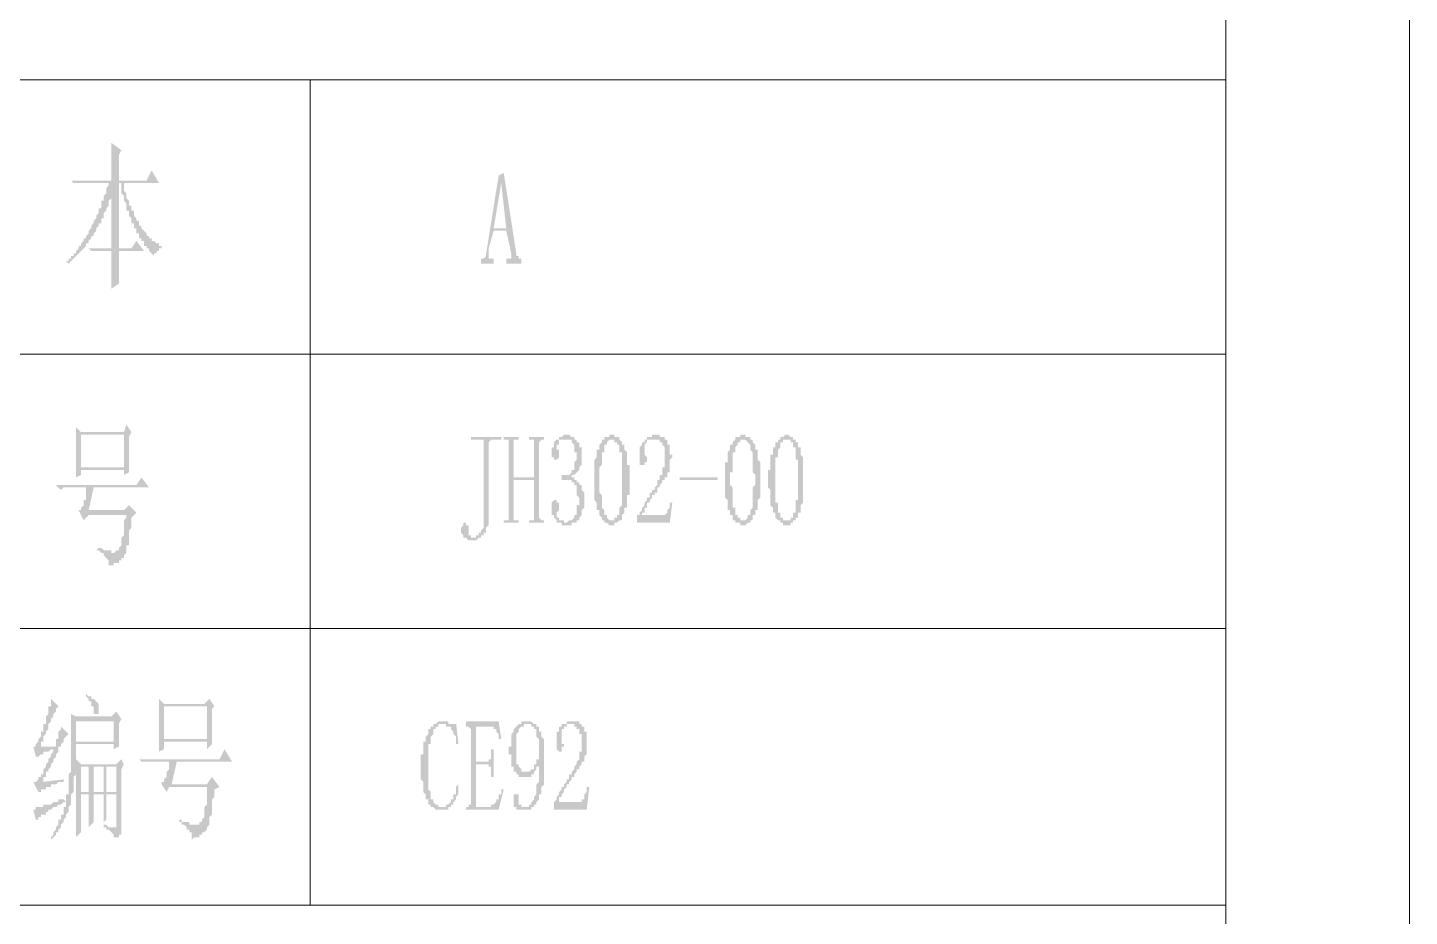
# Model space of a CAD drawing. Header units: millimetres. Extents: x 0 to 275, y 0 to 194.
# Drawn here: x 240.46 to 275.34, y 27.45 to 49.87 of the extents above; entities that cross this region are included whole.
import ezdxf

# ---------------------------------------------------------------- set-up
doc = ezdxf.new("R2010")
doc.units = ezdxf.units.MM

msp = doc.modelspace()

# ---------------------------------------------------------------- hatches: boundary and pattern name
h = msp.add_hatch(color=0)
h.dxf.hatch_style = 2
h.paths.add_polyline_path([(242.7605, 44.238333), (243.3955, 44.238333), (243.205, 44.492333), (243.078, 44.301833), (242.7605, 44.301833), (242.7605, 45.952833), (242.824, 45.952833), (242.824, 45.889333), (242.824, 45.825833), (242.824, 45.762333), (242.824, 45.698833), (242.8875, 45.635333), (242.8875, 45.571833), (242.8875, 45.508333), (242.951, 45.444833), (242.951, 45.381333), (242.951, 45.317833), (242.951, 45.254333), (243.0145, 45.254333), (243.0145, 45.190833), (243.0145, 45.127333), (243.078, 45.063833), (243.078, 45.000333), (243.078, 44.936833), (243.1415, 44.936833), (243.1415, 44.873333), (243.1415, 44.809833), (243.205, 44.809833), (243.205, 44.746333), (243.205, 44.682833), (243.2685, 44.682833), (243.2685, 44.619333), (243.2685, 44.555833), (243.332, 44.555833), (243.332, 44.492333), (243.3955, 44.492333), (243.3955, 44.428833), (243.3955, 44.365333), (243.459, 44.365333), (243.459, 44.301833), (243.5225, 44.301833), (243.5225, 44.238333), (243.586, 44.174833), (243.6495, 44.111333), (243.6495, 44.174833), (243.713, 44.174833), (243.713, 44.238333), (243.7765, 44.238333), (243.7765, 44.301833), (243.84, 44.301833), (243.84, 44.365333), (243.7765, 44.365333), (243.7765, 44.428833), (243.713, 44.428833), (243.6495, 44.492333), (243.586, 44.492333), (243.586, 44.555833), (243.5225, 44.555833), (243.5225, 44.619333), (243.459, 44.619333), (243.459, 44.682833), (243.3955, 44.746333), (243.332, 44.809833), (243.332, 44.873333), (243.2685, 44.873333), (243.2685, 44.936833), (243.2685, 45.000333), (243.205, 45.000333), (243.205, 45.063833), (243.1415, 45.127333), (243.1415, 45.190833), (243.1415, 45.254333), (243.078, 45.254333), (243.078, 45.317833), (243.078, 45.381333), (243.0145, 45.381333), (243.0145, 45.444833), (243.0145, 45.508333), (242.951, 45.571833), (242.951, 45.635333), (242.951, 45.698833), (242.8875, 45.762333), (242.8875, 45.825833), (242.8875, 45.889333), (242.8875, 45.952833), (242.824, 45.952833), (243.7765, 45.952833), (243.586, 46.270333), (243.459, 46.016333), (242.7605, 46.016333), (242.7605, 46.651333), (242.824, 46.778333), (242.57, 46.968833), (242.57, 46.905333), (242.57, 46.841833), (242.57, 46.778333), (242.57, 46.714833), (242.57, 46.651333), (242.57, 46.587833), (242.57, 46.524333), (242.57, 46.460833), (242.57, 46.397333), (242.57, 46.333833), (242.57, 46.270333), (242.57, 46.206833), (242.57, 46.143333), (242.57, 46.079833), (242.57, 46.016333), (241.554, 46.016333), (241.6175, 45.952833), (241.681, 45.952833), (241.7445, 45.952833), (241.808, 45.952833), (242.5065, 45.952833), (242.5065, 45.889333), (242.443, 45.825833), (242.443, 45.762333), (242.443, 45.698833), (242.3795, 45.635333), (242.3795, 45.571833), (242.3795, 45.508333), (242.316, 45.508333), (242.316, 45.444833), (242.316, 45.381333), (242.316, 45.317833), (242.2525, 45.317833), (242.2525, 45.254333), (242.2525, 45.190833), (242.189, 45.127333), (242.189, 45.063833), (242.1255, 45.000333), (242.1255, 44.936833), (242.062, 44.873333), (242.062, 44.809833), (241.9985, 44.746333), (241.9985, 44.682833), (241.935, 44.619333), (241.935, 44.555833), (241.8715, 44.555833), (241.8715, 44.492333), (241.808, 44.428833), (241.808, 44.365333), (241.7445, 44.365333), (241.7445, 44.301833), (241.681, 44.238333), (241.681, 44.174833), (241.6175, 44.174833), (241.6175, 44.111333), (241.554, 44.111333), (241.554, 44.047833), (241.4905, 44.047833), (241.4905, 43.984333), (241.427, 43.984333), (241.4905, 43.920833), (241.554, 43.984333), (241.6175, 44.047833), (241.681, 44.111333), (241.7445, 44.174833), (241.808, 44.238333), (241.8715, 44.301833), (241.935, 44.365333), (241.935, 44.428833), (241.9985, 44.428833), (241.9985, 44.492333), (242.062, 44.555833), (242.062, 44.619333), (242.1255, 44.619333), (242.1255, 44.682833), (242.189, 44.746333), (242.189, 44.809833), (242.2525, 44.873333), (242.2525, 44.936833), (242.316, 44.936833), (242.316, 45.000333), (242.316, 45.063833), (242.3795, 45.063833), (242.3795, 45.127333), (242.3795, 45.190833), (242.443, 45.254333), (242.443, 45.317833), (242.5065, 45.381333), (242.5065, 45.444833), (242.5065, 45.508333), (242.57, 45.571833), (242.57, 45.635333), (242.57, 45.698833), (242.57, 44.301833), (241.9985, 44.301833), (242.062, 44.238333), (242.189, 44.238333), (242.57, 44.238333), (242.57, 44.174833), (242.57, 44.111333), (242.57, 44.047833), (242.57, 43.984333), (242.57, 43.920833), (242.57, 43.857333), (242.57, 43.793833), (242.57, 43.730333), (242.57, 43.666833), (242.57, 43.603333), (242.57, 43.539833), (242.57, 43.476333), (242.57, 43.412833), (242.57, 43.349333), (242.57, 43.285833), (242.7605, 43.412833), (242.7605, 43.476333), (242.7605, 43.539833), (242.7605, 43.603333), (242.7605, 43.666833), (242.7605, 43.730333), (242.7605, 43.793833), (242.7605, 43.857333), (242.7605, 43.920833), (242.7605, 43.984333), (242.7605, 44.047833), (242.7605, 44.111333), (242.7605, 44.174833)])
h = msp.add_hatch(color=0)
h.paths.add_polyline_path([(252.5395, 44.746333), (252.222, 44.746333), (252.095, 44.301833), (252.095, 44.238333), (252.095, 44.174833), (252.095, 44.111333), (252.095, 44.047833), (252.1585, 44.047833), (252.222, 44.047833), (252.222, 43.920833), (251.9045, 43.920833), (251.9045, 44.047833), (251.968, 44.047833), (252.0315, 44.111333), (252.0315, 44.174833), (252.349, 46.143333), (252.476, 46.206833), (252.7935, 44.174833), (252.7935, 44.111333), (252.857, 44.111333), (252.857, 44.047833), (252.9205, 44.047833), (252.9205, 43.920833), (252.5395, 43.920833), (252.5395, 44.047833), (252.603, 44.047833), (252.6665, 44.047833), (252.6665, 44.111333), (252.6665, 44.174833)])
h.paths.add_polyline_path([(252.4125, 45.952833), (252.222, 44.809833), (252.5395, 44.809833)])
h = msp.add_hatch(color=0)
h.paths.add_polyline_path([(243.0145, 39.539333), (243.078, 39.666333), (242.951, 39.856833), (242.8875, 39.666333), (241.808, 39.666333), (241.681, 39.793333), (241.681, 39.729833), (241.681, 39.666333), (241.681, 39.602833), (241.681, 39.539333), (241.681, 39.475833), (241.681, 39.412333), (241.681, 39.348833), (241.681, 39.285333), (241.681, 39.221833), (241.681, 39.158333), (241.681, 39.094833), (241.681, 39.031333), (241.681, 38.967833), (241.681, 38.904333), (241.681, 38.840833), (241.681, 38.777333), (241.681, 38.713833), (241.681, 38.650333), (241.681, 38.586833), (241.681, 38.523333), (241.808, 38.586833), (241.808, 38.713833), (242.8875, 38.713833), (242.8875, 38.586833), (243.0145, 38.650333), (243.0145, 38.713833), (243.0145, 38.777333), (243.0145, 38.840833), (243.0145, 38.904333), (243.0145, 38.967833), (243.0145, 39.031333), (243.0145, 39.094833), (243.0145, 39.158333), (243.0145, 39.221833), (243.0145, 39.285333), (243.0145, 39.348833), (243.0145, 39.412333), (243.0145, 39.475833)])
h.paths.add_polyline_path([(241.808, 39.602833), (242.8875, 39.602833), (242.8875, 38.777333), (241.808, 38.777333)])
h.paths.add_polyline_path([(243.078, 37.507333), (243.205, 37.634333), (243.0145, 37.824833), (242.8875, 37.697833), (241.9985, 37.697833), (242.1255, 38.269333), (243.5225, 38.269333), (243.332, 38.523333), (243.205, 38.332833), (241.173, 38.332833), (241.3, 38.205833), (241.3635, 38.269333), (241.935, 38.269333), (241.935, 38.205833), (241.935, 38.142333), (241.935, 38.078833), (241.935, 38.015333), (241.935, 37.951833), (241.8715, 37.951833), (241.8715, 37.888333), (241.8715, 37.824833), (241.808, 37.761333), (241.808, 37.697833), (241.7445, 37.697833), (241.8715, 37.443833), (241.9985, 37.570833), (242.951, 37.570833), (242.951, 37.507333), (242.8875, 37.443833), (242.8875, 37.380333), (242.8875, 37.316833), (242.8875, 37.253333), (242.8875, 37.189833), (242.8875, 37.126333), (242.8875, 37.062833), (242.824, 36.999333), (242.824, 36.935833), (242.824, 36.872333), (242.824, 36.808833), (242.7605, 36.745333), (242.7605, 36.681833), (242.697, 36.681833), (242.6335, 36.618333), (242.57, 36.618333), (242.57, 36.681833), (242.5065, 36.681833), (242.443, 36.681833), (242.3795, 36.681833), (242.316, 36.745333), (242.2525, 36.745333), (242.189, 36.681833), (242.2525, 36.681833), (242.316, 36.618333), (242.3795, 36.618333), (242.3795, 36.554833), (242.443, 36.491333), (242.5065, 36.427833), (242.5065, 36.364333), (242.5065, 36.300833), (242.57, 36.300833), (242.6335, 36.300833), (242.6335, 36.364333), (242.697, 36.364333), (242.7605, 36.364333), (242.7605, 36.427833), (242.824, 36.427833), (242.824, 36.491333), (242.8875, 36.491333), (242.8875, 36.554833), (242.951, 36.618333), (242.951, 36.681833), (242.951, 36.745333), (242.951, 36.808833), (243.0145, 36.808833), (243.0145, 36.872333), (243.0145, 36.935833), (243.0145, 36.999333), (243.0145, 37.062833), (243.0145, 37.126333), (243.0145, 37.189833), (243.078, 37.253333), (243.078, 37.316833), (243.078, 37.380333), (243.078, 37.443833)])
h = msp.add_hatch(color=0)
h.dxf.hatch_style = 2
h.paths.add_polyline_path([(251.968, 39.348833), (251.968, 39.412333), (251.968, 39.475833), (251.9045, 39.475833), (251.6505, 39.475833), (251.6505, 39.539333), (252.4125, 39.539333), (252.4125, 39.475833), (252.1585, 39.475833), (252.095, 39.412333), (252.095, 39.348833), (252.095, 37.570833), (252.095, 37.507333), (252.095, 37.443833), (252.095, 37.380333), (252.095, 37.316833), (252.0315, 37.253333), (252.0315, 37.189833), (252.0315, 37.126333), (251.968, 37.126333), (251.968, 37.062833), (251.9045, 37.062833), (251.9045, 36.999333), (251.841, 36.999333), (251.7775, 36.935833), (251.714, 36.935833), (251.6505, 36.935833), (251.587, 36.935833), (251.5235, 36.999333), (251.46, 36.999333), (251.46, 37.062833), (251.3965, 37.126333), (251.3965, 37.189833), (251.3965, 37.253333), (251.46, 37.316833), (251.46, 37.380333), (251.5235, 37.380333), (251.5235, 37.316833), (251.587, 37.316833), (251.587, 37.253333), (251.587, 37.189833), (251.587, 37.126333), (251.587, 37.062833), (251.6505, 37.062833), (251.6505, 36.999333), (251.714, 36.999333), (251.7775, 36.999333), (251.7775, 37.062833), (251.841, 37.062833), (251.841, 37.126333), (251.9045, 37.126333), (251.9045, 37.189833), (251.968, 37.253333), (251.968, 37.316833), (251.968, 37.380333), (251.968, 37.443833), (251.968, 37.507333)])
h = msp.add_hatch(color=0)
h.dxf.hatch_style = 2
h.paths.add_polyline_path([(253.365, 37.507333), (253.4285, 37.443833), (253.492, 37.443833), (253.492, 37.380333), (253.111, 37.380333), (253.111, 37.443833), (253.1745, 37.443833), (253.238, 37.443833), (253.238, 37.507333), (253.238, 38.459833), (252.73, 38.459833), (252.73, 37.507333), (252.73, 37.443833), (252.7935, 37.443833), (252.857, 37.443833), (252.857, 37.380333), (252.476, 37.380333), (252.476, 37.443833), (252.5395, 37.443833), (252.603, 37.443833), (252.603, 37.507333), (252.603, 39.348833), (252.603, 39.412333), (252.603, 39.475833), (252.5395, 39.475833), (252.476, 39.475833), (252.476, 39.539333), (252.857, 39.539333), (252.857, 39.475833), (252.7935, 39.475833), (252.73, 39.475833), (252.73, 39.412333), (252.73, 39.348833), (252.73, 38.523333), (253.238, 38.523333), (253.238, 39.348833), (253.238, 39.412333), (253.238, 39.475833), (253.1745, 39.475833), (253.111, 39.475833), (253.111, 39.539333), (253.492, 39.539333), (253.492, 39.475833), (253.4285, 39.475833), (253.365, 39.412333), (253.365, 39.348833)])
h = msp.add_hatch(color=0)
h.dxf.hatch_style = 2
h.paths.add_polyline_path([(254.508, 37.951833), (254.508, 37.888333), (254.508, 37.824833), (254.508, 37.761333), (254.4445, 37.697833), (254.4445, 37.634333), (254.4445, 37.570833), (254.381, 37.507333), (254.381, 37.443833), (254.3175, 37.443833), (254.3175, 37.380333), (254.254, 37.380333), (254.1905, 37.380333), (254.1905, 37.316833), (254.127, 37.316833), (254.0635, 37.316833), (254, 37.316833), (253.9365, 37.316833), (253.9365, 37.380333), (253.873, 37.380333), (253.8095, 37.380333), (253.8095, 37.443833), (253.746, 37.507333), (253.746, 37.570833), (253.6825, 37.570833), (253.6825, 37.634333), (253.6825, 37.697833), (253.6825, 37.761333), (253.6825, 37.824833), (253.6825, 37.888333), (253.746, 37.951833), (253.8095, 37.951833), (253.8095, 37.888333), (253.873, 37.888333), (253.873, 37.824833), (253.873, 37.761333), (253.873, 37.697833), (253.8095, 37.634333), (253.8095, 37.570833), (253.8095, 37.507333), (253.873, 37.507333), (253.873, 37.443833), (253.9365, 37.443833), (254, 37.443833), (254, 37.380333), (254.0635, 37.380333), (254.127, 37.443833), (254.1905, 37.443833), (254.254, 37.507333), (254.254, 37.570833), (254.3175, 37.570833), (254.3175, 37.634333), (254.3175, 37.697833), (254.3175, 37.761333), (254.3175, 37.824833), (254.381, 37.824833), (254.381, 37.888333), (254.381, 37.951833), (254.381, 38.015333), (254.3175, 38.078833), (254.3175, 38.142333), (254.3175, 38.205833), (254.3175, 38.269333), (254.3175, 38.332833), (254.254, 38.332833), (254.254, 38.396333), (254.1905, 38.396333), (254.1905, 38.459833), (254.127, 38.459833), (254.0635, 38.459833), (254, 38.459833), (253.9365, 38.459833), (253.9365, 38.586833), (254, 38.586833), (254.0635, 38.586833), (254.127, 38.586833), (254.1905, 38.650333), (254.1905, 38.713833), (254.254, 38.713833), (254.254, 38.777333), (254.254, 38.840833), (254.254, 38.904333), (254.3175, 38.967833), (254.3175, 39.031333), (254.3175, 39.094833), (254.3175, 39.158333), (254.254, 39.158333), (254.254, 39.221833), (254.254, 39.285333), (254.254, 39.348833), (254.1905, 39.412333), (254.1905, 39.475833), (254.127, 39.475833), (254.0635, 39.475833), (254, 39.475833), (253.9365, 39.475833), (253.873, 39.475833), (253.873, 39.412333), (253.873, 39.348833), (253.8095, 39.348833), (253.8095, 39.285333), (253.8095, 39.221833), (253.873, 39.221833), (253.873, 39.158333), (253.873, 39.094833), (253.873, 39.031333), (253.8095, 38.967833), (253.746, 38.967833), (253.746, 39.031333), (253.6825, 39.031333), (253.6825, 39.094833), (253.6825, 39.158333), (253.6825, 39.221833), (253.6825, 39.285333), (253.746, 39.285333), (253.746, 39.348833), (253.746, 39.412333), (253.8095, 39.475833), (253.873, 39.475833), (253.873, 39.539333), (253.9365, 39.539333), (254, 39.602833), (254.0635, 39.602833), (254.127, 39.602833), (254.1905, 39.539333), (254.254, 39.539333), (254.254, 39.475833), (254.3175, 39.475833), (254.3175, 39.412333), (254.381, 39.412333), (254.381, 39.348833), (254.381, 39.285333), (254.4445, 39.285333), (254.4445, 39.221833), (254.4445, 39.158333), (254.4445, 39.094833), (254.4445, 39.031333), (254.4445, 38.967833), (254.4445, 38.904333), (254.4445, 38.840833), (254.381, 38.777333), (254.381, 38.713833), (254.3175, 38.650333), (254.254, 38.586833), (254.1905, 38.586833), (254.1905, 38.523333), (254.254, 38.523333), (254.254, 38.459833), (254.3175, 38.459833), (254.3175, 38.396333), (254.381, 38.396333), (254.381, 38.332833), (254.4445, 38.332833), (254.4445, 38.269333), (254.4445, 38.205833), (254.508, 38.142333), (254.508, 38.078833), (254.508, 38.015333)])
h = msp.add_hatch(color=0)
h.paths.add_polyline_path([(255.2065, 39.475833), (255.143, 39.475833), (255.0795, 39.412333), (255.0795, 39.348833), (255.016, 39.348833), (255.016, 39.285333), (255.016, 39.221833), (255.016, 39.158333), (254.9525, 39.158333), (254.9525, 39.094833), (254.9525, 39.031333), (254.9525, 38.967833), (254.9525, 38.904333), (254.9525, 38.840833), (254.889, 38.777333), (254.889, 38.713833), (254.889, 38.650333), (254.889, 38.586833), (254.889, 38.523333), (254.889, 38.459833), (254.889, 38.396333), (254.889, 38.332833), (254.889, 38.269333), (254.889, 38.205833), (254.889, 38.142333), (254.9525, 38.078833), (254.9525, 38.015333), (254.9525, 37.951833), (254.9525, 37.888333), (254.9525, 37.824833), (254.9525, 37.761333), (255.016, 37.697833), (255.016, 37.634333), (255.016, 37.570833), (255.0795, 37.570833), (255.0795, 37.507333), (255.143, 37.443833), (255.2065, 37.443833), (255.27, 37.443833), (255.27, 37.507333), (255.3335, 37.507333), (255.3335, 37.570833), (255.397, 37.570833), (255.397, 37.634333), (255.397, 37.697833), (255.397, 37.761333), (255.4605, 37.824833), (255.4605, 37.888333), (255.4605, 37.951833), (255.4605, 38.015333), (255.4605, 38.078833), (255.4605, 38.142333), (255.4605, 38.205833), (255.4605, 38.269333), (255.4605, 38.332833), (255.4605, 38.396333), (255.4605, 38.459833), (255.4605, 38.523333), (255.4605, 38.586833), (255.4605, 38.650333), (255.4605, 38.713833), (255.4605, 38.777333), (255.4605, 38.840833), (255.4605, 38.904333), (255.4605, 38.967833), (255.4605, 39.031333), (255.4605, 39.094833), (255.4605, 39.158333), (255.397, 39.158333), (255.397, 39.221833), (255.397, 39.285333), (255.397, 39.348833), (255.3335, 39.348833), (255.3335, 39.412333), (255.27, 39.412333), (255.27, 39.475833)])
h.paths.add_polyline_path([(255.2065, 37.316833), (255.143, 37.316833), (255.0795, 37.380333), (255.016, 37.380333), (255.016, 37.443833), (254.9525, 37.443833), (254.9525, 37.507333), (254.889, 37.570833), (254.889, 37.634333), (254.889, 37.697833), (254.8255, 37.697833), (254.8255, 37.761333), (254.8255, 37.824833), (254.8255, 37.888333), (254.762, 37.951833), (254.762, 38.015333), (254.762, 38.078833), (254.762, 38.142333), (254.762, 38.205833), (254.762, 38.269333), (254.762, 38.332833), (254.762, 38.396333), (254.762, 38.459833), (254.762, 38.523333), (254.762, 38.586833), (254.762, 38.650333), (254.762, 38.713833), (254.762, 38.777333), (254.762, 38.840833), (254.762, 38.904333), (254.762, 38.967833), (254.8255, 39.031333), (254.8255, 39.094833), (254.8255, 39.158333), (254.8255, 39.221833), (254.889, 39.221833), (254.889, 39.285333), (254.889, 39.348833), (254.9525, 39.412333), (254.9525, 39.475833), (255.016, 39.475833), (255.016, 39.539333), (255.0795, 39.539333), (255.143, 39.539333), (255.143, 39.602833), (255.2065, 39.602833), (255.27, 39.602833), (255.27, 39.539333), (255.3335, 39.539333), (255.397, 39.539333), (255.397, 39.475833), (255.4605, 39.412333), (255.4605, 39.348833), (255.524, 39.348833), (255.524, 39.285333), (255.524, 39.221833), (255.5875, 39.158333), (255.5875, 39.094833), (255.5875, 39.031333), (255.5875, 38.967833), (255.5875, 38.904333), (255.5875, 38.840833), (255.651, 38.840833), (255.651, 38.777333), (255.651, 38.713833), (255.651, 38.650333), (255.651, 38.586833), (255.651, 38.523333), (255.651, 38.459833), (255.651, 38.396333), (255.651, 38.332833), (255.651, 38.269333), (255.651, 38.205833), (255.651, 38.142333), (255.651, 38.078833), (255.5875, 38.078833), (255.5875, 38.015333), (255.5875, 37.951833), (255.5875, 37.888333), (255.5875, 37.824833), (255.5875, 37.761333), (255.524, 37.761333), (255.524, 37.697833), (255.524, 37.634333), (255.4605, 37.570833), (255.4605, 37.507333), (255.4605, 37.443833), (255.397, 37.443833), (255.3335, 37.380333), (255.27, 37.380333), (255.27, 37.316833)])
h = msp.add_hatch(color=0)
h.dxf.hatch_style = 2
h.paths.add_polyline_path([(256.54, 39.031333), (256.54, 39.094833), (256.54, 39.158333), (256.54, 39.221833), (256.54, 39.285333), (256.4765, 39.348833), (256.4765, 39.412333), (256.413, 39.412333), (256.413, 39.475833), (256.3495, 39.475833), (256.286, 39.475833), (256.2225, 39.475833), (256.159, 39.475833), (256.0955, 39.475833), (256.0955, 39.412333), (256.032, 39.348833), (256.032, 39.285333), (256.032, 39.221833), (256.032, 39.158333), (256.032, 39.094833), (256.0955, 39.031333), (256.0955, 38.967833), (256.0955, 38.904333), (256.032, 38.904333), (256.032, 38.840833), (255.9685, 38.840833), (255.905, 38.840833), (255.905, 38.904333), (255.905, 38.967833), (255.905, 39.031333), (255.905, 39.094833), (255.905, 39.158333), (255.905, 39.221833), (255.905, 39.285333), (255.9685, 39.348833), (255.9685, 39.412333), (256.032, 39.412333), (256.032, 39.475833), (256.0955, 39.475833), (256.0955, 39.539333), (256.159, 39.539333), (256.2225, 39.539333), (256.2225, 39.602833), (256.286, 39.602833), (256.3495, 39.602833), (256.413, 39.602833), (256.413, 39.539333), (256.4765, 39.539333), (256.54, 39.539333), (256.54, 39.475833), (256.6035, 39.475833), (256.6035, 39.412333), (256.6035, 39.348833), (256.667, 39.348833), (256.667, 39.285333), (256.667, 39.221833), (256.667, 39.158333), (256.667, 39.094833), (256.7305, 39.094833), (256.7305, 39.031333), (256.667, 38.967833), (256.667, 38.904333), (256.667, 38.840833), (256.667, 38.777333), (256.667, 38.713833), (256.667, 38.650333), (256.6035, 38.650333), (256.6035, 38.586833), (256.6035, 38.523333), (256.54, 38.523333), (256.54, 38.459833), (256.4765, 38.459833), (256.4765, 38.396333), (256.413, 38.332833), (256.413, 38.269333), (256.3495, 38.269333), (256.3495, 38.205833), (256.3495, 38.142333), (256.286, 38.142333), (256.286, 38.078833), (256.2225, 38.078833), (256.2225, 38.015333), (256.159, 37.951833), (256.159, 37.888333), (256.0955, 37.888333), (256.0955, 37.824833), (256.0955, 37.761333), (256.032, 37.761333), (256.032, 37.697833), (256.032, 37.634333), (255.9685, 37.634333), (255.9685, 37.570833), (256.4765, 37.570833), (256.54, 37.570833), (256.6035, 37.634333), (256.6035, 37.697833), (256.667, 37.761333), (256.667, 37.824833), (256.667, 37.888333), (256.7305, 37.888333), (256.667, 37.380333), (255.8415, 37.380333), (255.8415, 37.507333), (255.8415, 37.570833), (255.905, 37.570833), (255.905, 37.634333), (255.9685, 37.697833), (255.9685, 37.761333), (256.032, 37.824833), (256.032, 37.888333), (256.0955, 37.951833), (256.0955, 38.015333), (256.159, 38.015333), (256.159, 38.078833), (256.159, 38.142333), (256.2225, 38.142333), (256.2225, 38.205833), (256.286, 38.205833), (256.286, 38.269333), (256.3495, 38.332833), (256.3495, 38.396333), (256.3495, 38.459833), (256.413, 38.459833), (256.413, 38.523333), (256.413, 38.586833), (256.4765, 38.586833), (256.4765, 38.650333), (256.4765, 38.713833), (256.4765, 38.777333), (256.54, 38.777333), (256.54, 38.840833), (256.54, 38.904333), (256.54, 38.967833)])
h = msp.add_hatch(color=0)
h.paths.add_polyline_path([(258.5085, 39.475833), (258.445, 39.475833), (258.445, 39.412333), (258.3815, 39.412333), (258.3815, 39.348833), (258.318, 39.285333), (258.318, 39.221833), (258.318, 39.158333), (258.2545, 39.158333), (258.2545, 39.094833), (258.2545, 39.031333), (258.2545, 38.967833), (258.2545, 38.904333), (258.2545, 38.840833), (258.2545, 38.777333), (258.2545, 38.713833), (258.2545, 38.650333), (258.191, 38.650333), (258.191, 38.586833), (258.191, 38.523333), (258.191, 38.459833), (258.191, 38.396333), (258.191, 38.332833), (258.2545, 38.269333), (258.2545, 38.205833), (258.2545, 38.142333), (258.2545, 38.078833), (258.2545, 38.015333), (258.2545, 37.951833), (258.2545, 37.888333), (258.2545, 37.824833), (258.2545, 37.761333), (258.318, 37.761333), (258.318, 37.697833), (258.318, 37.634333), (258.318, 37.570833), (258.3815, 37.570833), (258.3815, 37.507333), (258.445, 37.507333), (258.445, 37.443833), (258.5085, 37.443833), (258.572, 37.443833), (258.6355, 37.507333), (258.6355, 37.570833), (258.699, 37.570833), (258.699, 37.634333), (258.699, 37.697833), (258.7625, 37.761333), (258.7625, 37.824833), (258.7625, 37.888333), (258.7625, 37.951833), (258.7625, 38.015333), (258.7625, 38.078833), (258.7625, 38.142333), (258.7625, 38.205833), (258.7625, 38.269333), (258.826, 38.332833), (258.826, 38.396333), (258.826, 38.459833), (258.826, 38.523333), (258.826, 38.586833), (258.7625, 38.650333), (258.7625, 38.713833), (258.7625, 38.777333), (258.7625, 38.840833), (258.7625, 38.904333), (258.7625, 38.967833), (258.7625, 39.031333), (258.7625, 39.094833), (258.7625, 39.158333), (258.699, 39.221833), (258.699, 39.285333), (258.699, 39.348833), (258.6355, 39.412333), (258.572, 39.475833)])
h.paths.add_polyline_path([(258.5085, 37.316833), (258.445, 37.316833), (258.445, 37.380333), (258.3815, 37.380333), (258.318, 37.380333), (258.318, 37.443833), (258.2545, 37.443833), (258.2545, 37.507333), (258.2545, 37.570833), (258.191, 37.570833), (258.191, 37.634333), (258.191, 37.697833), (258.1275, 37.697833), (258.1275, 37.761333), (258.1275, 37.824833), (258.1275, 37.888333), (258.1275, 37.951833), (258.064, 38.015333), (258.064, 38.078833), (258.064, 38.142333), (258.064, 38.205833), (258.064, 38.269333), (258.064, 38.332833), (258.064, 38.396333), (258.064, 38.459833), (258.064, 38.523333), (258.064, 38.586833), (258.064, 38.650333), (258.064, 38.713833), (258.064, 38.777333), (258.064, 38.840833), (258.064, 38.904333), (258.1275, 38.904333), (258.1275, 38.967833), (258.1275, 39.031333), (258.1275, 39.094833), (258.1275, 39.158333), (258.191, 39.221833), (258.191, 39.285333), (258.191, 39.348833), (258.2545, 39.348833), (258.2545, 39.412333), (258.318, 39.475833), (258.318, 39.539333), (258.3815, 39.539333), (258.445, 39.539333), (258.445, 39.602833), (258.5085, 39.602833), (258.572, 39.602833), (258.572, 39.539333), (258.6355, 39.539333), (258.699, 39.539333), (258.699, 39.475833), (258.7625, 39.475833), (258.7625, 39.412333), (258.826, 39.348833), (258.826, 39.285333), (258.826, 39.221833), (258.8895, 39.221833), (258.8895, 39.158333), (258.8895, 39.094833), (258.8895, 39.031333), (258.8895, 38.967833), (258.953, 38.904333), (258.953, 38.840833), (258.953, 38.777333), (258.953, 38.713833), (258.953, 38.650333), (258.953, 38.586833), (258.953, 38.523333), (258.953, 38.459833), (258.953, 38.396333), (258.953, 38.332833), (258.953, 38.269333), (258.953, 38.205833), (258.953, 38.142333), (258.953, 38.078833), (258.953, 38.015333), (258.8895, 37.951833), (258.8895, 37.888333), (258.8895, 37.824833), (258.8895, 37.761333), (258.8895, 37.697833), (258.826, 37.697833), (258.826, 37.634333), (258.826, 37.570833), (258.7625, 37.570833), (258.7625, 37.507333), (258.7625, 37.443833), (258.699, 37.443833), (258.699, 37.380333), (258.6355, 37.380333), (258.572, 37.316833)])
h = msp.add_hatch(color=0)
h.paths.add_polyline_path([(259.588, 39.475833), (259.5245, 39.475833), (259.5245, 39.412333), (259.461, 39.412333), (259.461, 39.348833), (259.461, 39.285333), (259.3975, 39.221833), (259.3975, 39.158333), (259.3975, 39.094833), (259.3975, 39.031333), (259.334, 39.031333), (259.334, 38.967833), (259.334, 38.904333), (259.334, 38.840833), (259.334, 38.777333), (259.334, 38.713833), (259.334, 38.650333), (259.334, 38.586833), (259.334, 38.523333), (259.334, 38.459833), (259.334, 38.396333), (259.334, 38.332833), (259.334, 38.269333), (259.334, 38.205833), (259.334, 38.142333), (259.334, 38.078833), (259.334, 38.015333), (259.334, 37.951833), (259.334, 37.888333), (259.3975, 37.888333), (259.3975, 37.824833), (259.3975, 37.761333), (259.3975, 37.697833), (259.3975, 37.634333), (259.461, 37.634333), (259.461, 37.570833), (259.461, 37.507333), (259.5245, 37.507333), (259.5245, 37.443833), (259.588, 37.443833), (259.6515, 37.443833), (259.715, 37.443833), (259.715, 37.507333), (259.7785, 37.507333), (259.7785, 37.570833), (259.7785, 37.634333), (259.842, 37.634333), (259.842, 37.697833), (259.842, 37.761333), (259.842, 37.824833), (259.842, 37.888333), (259.842, 37.951833), (259.9055, 37.951833), (259.9055, 38.015333), (259.9055, 38.078833), (259.9055, 38.142333), (259.9055, 38.205833), (259.9055, 38.269333), (259.9055, 38.332833), (259.9055, 38.396333), (259.9055, 38.459833), (259.9055, 38.523333), (259.9055, 38.586833), (259.9055, 38.650333), (259.9055, 38.713833), (259.9055, 38.777333), (259.9055, 38.840833), (259.9055, 38.904333), (259.9055, 38.967833), (259.842, 38.967833), (259.842, 39.031333), (259.842, 39.094833), (259.842, 39.158333), (259.842, 39.221833), (259.842, 39.285333), (259.7785, 39.285333), (259.7785, 39.348833), (259.7785, 39.412333), (259.715, 39.412333), (259.715, 39.475833), (259.6515, 39.475833)])
h.paths.add_polyline_path([(259.588, 37.316833), (259.5245, 37.316833), (259.5245, 37.380333), (259.461, 37.380333), (259.461, 37.443833), (259.3975, 37.443833), (259.334, 37.507333), (259.334, 37.570833), (259.334, 37.634333), (259.2705, 37.634333), (259.2705, 37.697833), (259.2705, 37.761333), (259.207, 37.824833), (259.207, 37.888333), (259.207, 37.951833), (259.207, 38.015333), (259.207, 38.078833), (259.207, 38.142333), (259.207, 38.205833), (259.1435, 38.269333), (259.1435, 38.332833), (259.1435, 38.396333), (259.1435, 38.459833), (259.1435, 38.523333), (259.1435, 38.586833), (259.1435, 38.650333), (259.1435, 38.713833), (259.207, 38.713833), (259.207, 38.777333), (259.207, 38.840833), (259.207, 38.904333), (259.207, 38.967833), (259.207, 39.031333), (259.207, 39.094833), (259.2705, 39.094833), (259.2705, 39.158333), (259.2705, 39.221833), (259.2705, 39.285333), (259.334, 39.285333), (259.334, 39.348833), (259.334, 39.412333), (259.3975, 39.412333), (259.3975, 39.475833), (259.461, 39.475833), (259.461, 39.539333), (259.5245, 39.539333), (259.588, 39.602833), (259.6515, 39.602833), (259.715, 39.539333), (259.7785, 39.539333), (259.7785, 39.475833), (259.842, 39.475833), (259.842, 39.412333), (259.9055, 39.412333), (259.9055, 39.348833), (259.9055, 39.285333), (259.969, 39.285333), (259.969, 39.221833), (259.969, 39.158333), (259.969, 39.094833), (260.0325, 39.031333), (260.0325, 38.967833), (260.0325, 38.904333), (260.0325, 38.840833), (260.0325, 38.777333), (260.0325, 38.713833), (260.0325, 38.650333), (260.0325, 38.586833), (260.0325, 38.523333), (260.0325, 38.459833), (260.0325, 38.396333), (260.0325, 38.332833), (260.0325, 38.269333), (260.0325, 38.205833), (260.0325, 38.142333), (260.0325, 38.078833), (260.0325, 38.015333), (260.0325, 37.951833), (260.0325, 37.888333), (259.969, 37.824833), (259.969, 37.761333), (259.969, 37.697833), (259.969, 37.634333), (259.9055, 37.634333), (259.9055, 37.570833), (259.9055, 37.507333), (259.842, 37.507333), (259.842, 37.443833), (259.7785, 37.443833), (259.7785, 37.380333), (259.715, 37.380333), (259.715, 37.316833), (259.6515, 37.316833)])
h = msp.add_hatch(color=0)
h.dxf.hatch_style = 2
h.paths.add_polyline_path([(256.921, 38.459833), (256.921, 38.523333), (257.8735, 38.523333), (257.8735, 38.459833)])
h = msp.add_hatch(color=0)
h.paths.add_polyline_path([(241.681, 32.363833), (242.6335, 32.363833), (242.6335, 31.855833), (241.681, 31.855833)])
h.paths.add_polyline_path([(241.808, 31.220833), (241.9985, 31.220833), (241.9985, 30.585833), (241.808, 30.585833)])
h.paths.add_polyline_path([(242.1255, 31.220833), (242.3795, 31.220833), (242.3795, 30.585833), (242.1255, 30.585833)])
h.paths.add_polyline_path([(242.443, 31.220833), (242.697, 31.220833), (242.697, 30.585833), (242.443, 30.585833)])
h.paths.add_polyline_path([(241.935, 33.062333), (241.935, 32.998833), (241.9985, 32.935333), (241.9985, 32.871833), (242.062, 32.871833), (242.062, 32.808333), (242.062, 32.744833), (242.1255, 32.744833), (242.1255, 32.681333), (242.1255, 32.617833), (242.1255, 32.554333), (242.189, 32.554333), (242.189, 32.490833), (242.189, 32.554333), (242.2525, 32.554333), (242.2525, 32.617833), (242.2525, 32.681333), (242.2525, 32.744833), (242.2525, 32.808333), (242.189, 32.871833), (242.1255, 32.935333), (242.062, 32.935333), (242.062, 32.998833), (241.9985, 32.998833)])
h.paths.add_polyline_path([(241.046, 29.442833), (241.046, 29.379333), (241.1095, 29.442833), (241.173, 29.506333), (241.173, 29.569833), (241.2365, 29.569833), (241.2365, 29.633333), (241.3, 29.696833), (241.3, 29.760333), (241.3635, 29.823833), (241.3635, 29.887333), (241.427, 29.950833), (241.427, 30.014333), (241.4905, 30.077833), (241.4905, 30.141333), (241.4905, 30.204833), (241.554, 30.268333), (241.554, 30.331833), (241.554, 30.395333), (241.554, 30.458833), (241.554, 30.522333), (241.6175, 30.585833), (241.6175, 30.649333), (241.6175, 30.712833), (241.6175, 30.776333), (241.6175, 30.839833), (241.6175, 30.903333), (241.6175, 30.966833), (241.681, 31.030333), (241.681, 31.093833), (241.681, 31.157333), (241.681, 31.220833), (241.681, 31.284333), (241.681, 31.347833), (241.681, 31.411333), (241.681, 31.474833), (241.681, 31.538333), (241.681, 31.601833), (241.681, 31.665333), (241.681, 31.728833), (241.681, 31.792333), (242.6335, 31.792333), (242.6335, 31.665333), (242.7605, 31.728833), (242.7605, 31.792333), (242.7605, 31.855833), (242.7605, 31.919333), (242.7605, 31.982833), (242.7605, 32.046333), (242.7605, 32.109833), (242.7605, 32.173333), (242.7605, 32.236833), (242.7605, 32.300333), (242.824, 32.427333), (242.697, 32.617833), (242.57, 32.490833), (241.681, 32.490833), (241.554, 32.554333), (241.554, 32.490833), (241.554, 32.427333), (241.554, 32.363833), (241.554, 32.300333), (241.554, 32.236833), (241.554, 32.173333), (241.554, 32.109833), (241.554, 32.046333), (241.554, 31.982833), (241.554, 31.919333), (241.554, 31.855833), (241.554, 31.792333), (241.554, 31.728833), (241.554, 31.665333), (241.554, 31.601833), (241.554, 31.538333), (241.554, 31.474833), (241.554, 31.411333), (241.554, 31.347833), (241.554, 31.284333), (241.554, 31.220833), (241.554, 31.157333), (241.554, 31.093833), (241.4905, 31.030333), (241.4905, 30.966833), (241.4905, 30.903333), (241.4905, 30.839833), (241.4905, 30.776333), (241.4905, 30.712833), (241.4905, 30.649333), (241.4905, 30.585833), (241.4905, 30.522333), (241.427, 30.522333), (241.427, 30.458833), (241.427, 30.395333), (241.427, 30.331833), (241.427, 30.268333), (241.427, 30.204833), (241.3635, 30.204833), (241.3635, 30.141333), (241.3635, 30.077833), (241.3635, 30.014333), (241.3, 30.014333), (241.3, 29.950833), (241.3, 29.887333), (241.2365, 29.887333), (241.2365, 29.823833), (241.2365, 29.760333), (241.173, 29.696833), (241.173, 29.633333), (241.1095, 29.569833), (241.1095, 29.506333)])
h.paths.add_polyline_path([(242.3795, 29.760333), (242.3795, 29.696833), (242.443, 29.696833), (242.443, 29.633333), (242.5065, 29.633333), (242.57, 29.569833), (242.6335, 29.506333), (242.6335, 29.442833), (242.697, 29.442833), (242.7605, 29.442833), (242.7605, 29.506333), (242.824, 29.506333), (242.824, 29.569833), (242.824, 29.633333), (242.824, 29.696833), (242.824, 29.760333), (242.824, 31.157333), (242.8875, 31.284333), (242.824, 31.411333), (242.697, 31.284333), (241.808, 31.284333), (241.681, 31.411333), (241.681, 31.220833), (241.681, 30.204833), (241.681, 30.141333), (241.681, 30.077833), (241.681, 30.014333), (241.681, 29.950833), (241.681, 29.887333), (241.681, 29.823833), (241.681, 29.760333), (241.681, 29.696833), (241.681, 29.633333), (241.681, 29.569833), (241.681, 29.506333), (241.681, 29.442833), (241.808, 29.569833), (241.808, 30.522333), (241.9985, 30.522333), (241.9985, 29.696833), (242.1255, 29.823833), (242.1255, 30.522333), (242.3795, 30.522333), (242.3795, 29.823833), (242.443, 29.887333), (242.443, 30.522333), (242.697, 30.522333), (242.697, 29.823833), (242.697, 29.760333), (242.697, 29.696833), (242.6335, 29.696833), (242.57, 29.696833), (242.5065, 29.696833), (242.443, 29.760333)])
h.paths.add_polyline_path([(240.6015, 30.141333), (240.665, 29.887333), (240.7285, 29.887333), (240.7285, 29.950833), (240.792, 29.950833), (240.792, 30.014333), (240.8555, 30.014333), (240.919, 30.014333), (240.919, 30.077833), (240.9825, 30.077833), (240.9825, 30.141333), (241.046, 30.141333), (241.1095, 30.204833), (241.173, 30.204833), (241.2365, 30.268333), (241.3, 30.268333), (241.3635, 30.331833), (241.427, 30.331833), (241.3635, 30.395333), (241.3, 30.395333), (241.2365, 30.395333), (241.2365, 30.331833), (241.173, 30.331833), (241.1095, 30.331833), (241.046, 30.268333), (240.9825, 30.268333), (240.919, 30.268333), (240.8555, 30.268333), (240.8555, 30.204833), (240.792, 30.204833), (240.7285, 30.204833), (240.665, 30.204833), (240.665, 30.141333)])
h.paths.add_polyline_path([(240.7285, 31.728833), (240.792, 31.728833), (240.792, 31.792333), (240.792, 31.855833), (240.8555, 31.855833), (240.8555, 31.919333), (240.8555, 31.982833), (240.919, 32.046333), (240.919, 32.109833), (240.9825, 32.173333), (240.9825, 32.236833), (240.9825, 32.300333), (241.046, 32.363833), (241.046, 32.427333), (241.1095, 32.490833), (241.1095, 32.554333), (241.173, 32.617833), (241.173, 32.681333), (241.2365, 32.744833), (241.046, 32.935333), (241.046, 32.871833), (241.046, 32.808333), (241.046, 32.744833), (240.9825, 32.744833), (240.9825, 32.681333), (240.9825, 32.617833), (240.9825, 32.554333), (240.919, 32.490833), (240.919, 32.427333), (240.919, 32.363833), (240.919, 32.300333), (240.8555, 32.300333), (240.8555, 32.236833), (240.8555, 32.173333), (240.8555, 32.109833), (240.792, 32.109833), (240.792, 32.046333), (240.792, 31.982833), (240.7285, 31.919333), (240.7285, 31.855833), (240.665, 31.792333), (240.665, 31.728833), (240.6015, 31.728833), (240.665, 31.474833), (240.7285, 31.474833), (240.792, 31.538333), (240.8555, 31.538333), (240.8555, 31.601833), (240.919, 31.601833), (240.9825, 31.601833), (241.046, 31.665333), (241.1095, 31.665333), (241.1095, 31.601833), (241.046, 31.538333), (241.046, 31.474833), (240.9825, 31.411333), (240.9825, 31.347833), (240.919, 31.284333), (240.919, 31.220833), (240.8555, 31.157333), (240.8555, 31.093833), (240.8555, 31.030333), (240.792, 31.030333), (240.792, 30.966833), (240.7285, 30.966833), (240.7285, 30.903333), (240.665, 30.839833), (240.6015, 30.839833), (240.7285, 30.585833), (240.792, 30.585833), (240.792, 30.649333), (240.8555, 30.649333), (240.919, 30.649333), (240.919, 30.712833), (240.9825, 30.712833), (241.046, 30.712833), (241.046, 30.776333), (241.1095, 30.776333), (241.173, 30.776333), (241.2365, 30.839833), (241.3, 30.839833), (241.3635, 30.839833), (241.3635, 30.903333), (240.8555, 30.839833), (240.8555, 30.903333), (240.8555, 30.966833), (240.919, 30.966833), (240.919, 31.030333), (240.919, 31.093833), (240.9825, 31.093833), (240.9825, 31.157333), (241.046, 31.220833), (241.046, 31.284333), (241.1095, 31.347833), (241.1095, 31.411333), (241.173, 31.474833), (241.173, 31.538333), (241.2365, 31.601833), (241.2365, 31.665333), (241.2365, 31.728833), (241.3, 31.728833), (241.3, 31.792333), (241.3635, 31.855833), (241.3635, 31.919333), (241.427, 31.982833), (241.4905, 32.046333), (241.3, 32.236833), (241.3, 32.173333), (241.2365, 32.109833), (241.2365, 32.046333), (241.2365, 31.982833), (241.2365, 31.919333), (241.173, 31.919333), (241.173, 31.855833), (241.173, 31.792333), (241.173, 31.728833)])
h = msp.add_hatch(color=0)
h.paths.add_polyline_path([(245.11, 32.681333), (245.1735, 32.744833), (245.0465, 32.935333), (244.9195, 32.808333), (243.9035, 32.808333), (243.7765, 32.935333), (243.7765, 32.871833), (243.7765, 32.808333), (243.7765, 32.744833), (243.7765, 32.681333), (243.7765, 32.617833), (243.7765, 32.554333), (243.7765, 32.490833), (243.7765, 32.427333), (243.7765, 32.363833), (243.7765, 32.300333), (243.7765, 32.236833), (243.7765, 32.173333), (243.7765, 32.109833), (243.7765, 32.046333), (243.7765, 31.982833), (243.7765, 31.919333), (243.7765, 31.855833), (243.7765, 31.792333), (243.7765, 31.728833), (243.7765, 31.665333), (243.7765, 31.601833), (243.9035, 31.665333), (243.9035, 31.855833), (244.983, 31.855833), (244.983, 31.665333), (245.11, 31.792333), (245.11, 31.855833), (245.11, 31.919333), (245.11, 31.982833), (245.11, 32.046333), (245.11, 32.109833), (245.11, 32.173333), (245.11, 32.236833), (245.11, 32.300333), (245.11, 32.363833), (245.11, 32.427333), (245.11, 32.490833), (245.11, 32.554333), (245.11, 32.617833)])
h.paths.add_polyline_path([(243.9035, 32.744833), (244.983, 32.744833), (244.983, 31.919333), (243.9035, 31.919333)])
h.paths.add_polyline_path([(245.1735, 30.649333), (245.3005, 30.712833), (245.11, 30.966833), (244.983, 30.776333), (244.094, 30.776333), (244.221, 31.347833), (245.618, 31.347833), (245.4275, 31.665333), (245.3005, 31.411333), (243.2685, 31.411333), (243.332, 31.347833), (243.459, 31.347833), (244.0305, 31.347833), (244.0305, 31.284333), (244.0305, 31.220833), (244.0305, 31.157333), (243.967, 31.093833), (243.967, 31.030333), (243.967, 30.966833), (243.9035, 30.903333), (243.9035, 30.839833), (243.84, 30.839833), (243.84, 30.776333), (243.967, 30.585833), (244.0305, 30.712833), (244.983, 30.712833), (244.983, 30.649333), (244.983, 30.585833), (244.983, 30.522333), (244.983, 30.458833), (244.983, 30.395333), (244.983, 30.331833), (244.983, 30.268333), (244.9195, 30.204833), (244.9195, 30.141333), (244.9195, 30.077833), (244.9195, 30.014333), (244.9195, 29.950833), (244.856, 29.887333), (244.856, 29.823833), (244.7925, 29.823833), (244.7925, 29.760333), (244.729, 29.760333), (244.6655, 29.760333), (244.602, 29.760333), (244.5385, 29.760333), (244.5385, 29.823833), (244.475, 29.823833), (244.4115, 29.823833), (244.348, 29.823833), (244.348, 29.887333), (244.2845, 29.887333), (244.2845, 29.823833), (244.348, 29.823833), (244.348, 29.760333), (244.4115, 29.760333), (244.475, 29.696833), (244.475, 29.633333), (244.5385, 29.633333), (244.5385, 29.569833), (244.602, 29.569833), (244.602, 29.506333), (244.602, 29.442833), (244.602, 29.379333), (244.6655, 29.442833), (244.729, 29.442833), (244.7925, 29.442833), (244.7925, 29.506333), (244.856, 29.506333), (244.856, 29.569833), (244.9195, 29.569833), (244.983, 29.633333), (244.983, 29.696833), (245.0465, 29.760333), (245.0465, 29.823833), (245.0465, 29.887333), (245.0465, 29.950833), (245.11, 30.014333), (245.11, 30.077833), (245.11, 30.141333), (245.11, 30.204833), (245.11, 30.268333), (245.11, 30.331833), (245.11, 30.395333), (245.1735, 30.458833), (245.1735, 30.522333), (245.1735, 30.585833)])
h = msp.add_hatch(color=0)
h.dxf.hatch_style = 2
h.paths.add_polyline_path([(250.952, 30.141333), (250.8885, 30.141333), (250.825, 30.141333), (250.7615, 30.141333), (250.698, 30.204833), (250.6345, 30.204833), (250.6345, 30.268333), (250.571, 30.268333), (250.571, 30.331833), (250.571, 30.395333), (250.5075, 30.395333), (250.5075, 30.458833), (250.5075, 30.522333), (250.444, 30.585833), (250.444, 30.649333), (250.444, 30.712833), (250.444, 30.776333), (250.444, 30.839833), (250.3805, 30.903333), (250.3805, 30.966833), (250.3805, 31.030333), (250.3805, 31.093833), (250.3805, 31.157333), (250.3805, 31.220833), (250.3805, 31.284333), (250.3805, 31.347833), (250.3805, 31.411333), (250.3805, 31.474833), (250.3805, 31.538333), (250.444, 31.538333), (250.444, 31.601833), (250.444, 31.665333), (250.444, 31.728833), (250.444, 31.792333), (250.444, 31.855833), (250.5075, 31.855833), (250.5075, 31.919333), (250.5075, 31.982833), (250.571, 32.046333), (250.571, 32.109833), (250.571, 32.173333), (250.6345, 32.173333), (250.6345, 32.236833), (250.698, 32.236833), (250.698, 32.300333), (250.7615, 32.300333), (250.825, 32.363833), (250.8885, 32.363833), (250.952, 32.363833), (251.0155, 32.363833), (251.079, 32.363833), (251.079, 32.300333), (251.1425, 32.300333), (251.206, 32.300333), (251.2695, 32.300333), (251.2695, 32.363833), (251.333, 31.792333), (251.2695, 31.792333), (251.2695, 31.855833), (251.2695, 31.919333), (251.2695, 31.982833), (251.206, 32.046333), (251.206, 32.109833), (251.1425, 32.173333), (251.1425, 32.236833), (251.079, 32.236833), (251.0155, 32.236833), (251.0155, 32.300333), (250.952, 32.300333), (250.8885, 32.300333), (250.825, 32.300333), (250.825, 32.236833), (250.7615, 32.236833), (250.7615, 32.173333), (250.698, 32.173333), (250.698, 32.109833), (250.698, 32.046333), (250.6345, 31.982833), (250.6345, 31.919333), (250.6345, 31.855833), (250.6345, 31.792333), (250.571, 31.792333), (250.571, 31.728833), (250.571, 31.665333), (250.571, 31.601833), (250.571, 31.538333), (250.571, 31.474833), (250.571, 31.411333), (250.571, 31.347833), (250.571, 31.284333), (250.571, 31.220833), (250.571, 31.157333), (250.571, 31.093833), (250.571, 31.030333), (250.571, 30.966833), (250.571, 30.903333), (250.571, 30.839833), (250.571, 30.776333), (250.571, 30.712833), (250.571, 30.649333), (250.6345, 30.585833), (250.6345, 30.522333), (250.6345, 30.458833), (250.6345, 30.395333), (250.698, 30.395333), (250.698, 30.331833), (250.7615, 30.268333), (250.825, 30.268333), (250.825, 30.204833), (250.8885, 30.204833), (250.952, 30.204833), (251.0155, 30.204833), (251.0155, 30.268333), (251.079, 30.268333), (251.1425, 30.331833), (251.1425, 30.395333), (251.206, 30.395333), (251.206, 30.458833), (251.206, 30.522333), (251.2695, 30.522333), (251.2695, 30.585833), (251.2695, 30.649333), (251.2695, 30.712833), (251.333, 30.776333), (251.333, 30.712833), (251.333, 30.649333), (251.333, 30.585833), (251.333, 30.522333), (251.2695, 30.458833), (251.2695, 30.395333), (251.206, 30.331833), (251.206, 30.268333), (251.1425, 30.268333), (251.1425, 30.204833), (251.079, 30.204833), (251.079, 30.141333), (251.0155, 30.141333)])
h = msp.add_hatch(color=0)
h.dxf.hatch_style = 2
h.paths.add_polyline_path([(251.5235, 32.236833), (251.5235, 32.363833), (252.349, 32.363833), (252.4125, 31.919333), (252.4125, 31.855833), (252.4125, 31.919333), (252.349, 31.919333), (252.349, 31.982833), (252.349, 32.046333), (252.2855, 32.109833), (252.2855, 32.173333), (252.222, 32.173333), (252.222, 32.236833), (252.1585, 32.236833), (252.095, 32.236833), (251.841, 32.236833), (251.7775, 32.236833), (251.7775, 32.173333), (251.7775, 31.347833), (252.0315, 31.347833), (252.095, 31.347833), (252.095, 31.411333), (252.1585, 31.411333), (252.1585, 31.474833), (252.1585, 31.538333), (252.1585, 31.601833), (252.1585, 31.665333), (252.222, 31.665333), (252.222, 30.966833), (252.1585, 30.966833), (252.1585, 31.030333), (252.1585, 31.093833), (252.1585, 31.157333), (252.1585, 31.220833), (252.095, 31.220833), (252.095, 31.284333), (252.0315, 31.284333), (251.7775, 31.284333), (251.7775, 30.331833), (251.7775, 30.268333), (251.7775, 30.204833), (251.841, 30.204833), (252.0315, 30.204833), (252.095, 30.204833), (252.1585, 30.204833), (252.1585, 30.268333), (252.222, 30.268333), (252.2855, 30.331833), (252.2855, 30.395333), (252.349, 30.395333), (252.349, 30.458833), (252.349, 30.522333), (252.4125, 30.522333), (252.4125, 30.585833), (252.4125, 30.649333), (252.476, 30.649333), (252.349, 30.141333), (251.5235, 30.141333), (251.5235, 30.204833), (251.587, 30.204833), (251.587, 30.268333), (251.6505, 30.268333), (251.6505, 30.331833), (251.6505, 32.173333), (251.587, 32.236833)])
h = msp.add_hatch(color=0)
h.paths.add_polyline_path([(252.7935, 31.665333), (252.7935, 31.601833), (252.7935, 31.538333), (252.7935, 31.474833), (252.7935, 31.411333), (252.7935, 31.347833), (252.7935, 31.284333), (252.857, 31.284333), (252.857, 31.220833), (252.9205, 31.157333), (252.9205, 31.093833), (252.984, 31.093833), (253.0475, 31.093833), (253.111, 31.093833), (253.1745, 31.157333), (253.238, 31.157333), (253.238, 31.220833), (253.238, 31.284333), (253.3015, 31.284333), (253.3015, 31.347833), (253.3015, 31.411333), (253.365, 31.411333), (253.365, 31.474833), (253.365, 31.538333), (253.365, 31.601833), (253.365, 31.665333), (253.365, 31.728833), (253.365, 31.792333), (253.365, 31.855833), (253.365, 31.919333), (253.3015, 31.982833), (253.3015, 32.046333), (253.3015, 32.109833), (253.3015, 32.173333), (253.238, 32.173333), (253.238, 32.236833), (253.1745, 32.236833), (253.1745, 32.300333), (253.111, 32.300333), (253.0475, 32.300333), (252.984, 32.300333), (252.984, 32.236833), (252.9205, 32.236833), (252.857, 32.173333), (252.857, 32.109833), (252.7935, 32.046333), (252.7935, 31.982833), (252.7935, 31.919333), (252.7935, 31.855833), (252.7935, 31.792333), (252.7935, 31.728833)])
h.paths.add_polyline_path([(253.0475, 30.966833), (252.984, 30.966833), (252.9205, 30.966833), (252.857, 30.966833), (252.857, 31.030333), (252.7935, 31.030333), (252.7935, 31.093833), (252.73, 31.093833), (252.73, 31.157333), (252.73, 31.220833), (252.6665, 31.220833), (252.6665, 31.284333), (252.6665, 31.347833), (252.6665, 31.411333), (252.6665, 31.474833), (252.6665, 31.538333), (252.603, 31.538333), (252.603, 31.601833), (252.603, 31.665333), (252.603, 31.728833), (252.6665, 31.728833), (252.6665, 31.792333), (252.6665, 31.855833), (252.6665, 31.919333), (252.6665, 31.982833), (252.6665, 32.046333), (252.73, 32.109833), (252.73, 32.173333), (252.7935, 32.236833), (252.857, 32.300333), (252.9205, 32.300333), (252.9205, 32.363833), (252.984, 32.363833), (253.0475, 32.363833), (253.111, 32.363833), (253.1745, 32.363833), (253.238, 32.300333), (253.3015, 32.300333), (253.3015, 32.236833), (253.365, 32.236833), (253.365, 32.173333), (253.365, 32.109833), (253.4285, 32.109833), (253.4285, 32.046333), (253.4285, 31.982833), (253.492, 31.919333), (253.492, 31.855833), (253.492, 31.792333), (253.492, 31.728833), (253.492, 31.665333), (253.492, 31.601833), (253.492, 31.538333), (253.492, 31.474833), (253.492, 31.411333), (253.492, 31.347833), (253.492, 31.284333), (253.492, 31.220833), (253.492, 31.157333), (253.492, 31.093833), (253.492, 31.030333), (253.492, 30.966833), (253.492, 30.903333), (253.492, 30.839833), (253.492, 30.776333), (253.4285, 30.712833), (253.4285, 30.649333), (253.4285, 30.585833), (253.4285, 30.522333), (253.365, 30.522333), (253.365, 30.458833), (253.365, 30.395333), (253.3015, 30.331833), (253.3015, 30.268333), (253.238, 30.268333), (253.238, 30.204833), (253.1745, 30.204833), (253.1745, 30.141333), (253.111, 30.141333), (253.0475, 30.141333), (252.984, 30.141333), (252.9205, 30.141333), (252.857, 30.141333), (252.7935, 30.141333), (252.7935, 30.204833), (252.73, 30.204833), (252.73, 30.268333), (252.73, 30.331833), (252.73, 30.395333), (252.73, 30.458833), (252.73, 30.522333), (252.7935, 30.522333), (252.857, 30.522333), (252.857, 30.458833), (252.857, 30.395333), (252.857, 30.331833), (252.857, 30.268333), (252.9205, 30.268333), (252.9205, 30.204833), (252.984, 30.204833), (253.0475, 30.204833), (253.111, 30.204833), (253.111, 30.268333), (253.1745, 30.268333), (253.1745, 30.331833), (253.238, 30.395333), (253.238, 30.458833), (253.3015, 30.522333), (253.3015, 30.585833), (253.3015, 30.649333), (253.3015, 30.712833), (253.3015, 30.776333), (253.365, 30.839833), (253.365, 30.903333), (253.365, 30.966833), (253.365, 31.030333), (253.365, 31.093833), (253.365, 31.157333), (253.365, 31.220833), (253.365, 31.284333), (253.365, 31.347833), (253.365, 31.284333), (253.365, 31.220833), (253.3015, 31.220833), (253.3015, 31.157333), (253.238, 31.093833), (253.238, 31.030333), (253.1745, 31.030333), (253.1745, 30.966833), (253.111, 30.966833)])
h = msp.add_hatch(color=0)
h.dxf.hatch_style = 2
h.paths.add_polyline_path([(254.4445, 31.792333), (254.4445, 31.855833), (254.4445, 31.919333), (254.4445, 31.982833), (254.4445, 32.046333), (254.381, 32.046333), (254.381, 32.109833), (254.381, 32.173333), (254.3175, 32.173333), (254.3175, 32.236833), (254.254, 32.236833), (254.254, 32.300333), (254.1905, 32.300333), (254.127, 32.300333), (254.0635, 32.300333), (254.0635, 32.236833), (254, 32.236833), (254, 32.173333), (253.9365, 32.173333), (253.9365, 32.109833), (253.9365, 32.046333), (253.9365, 31.982833), (253.9365, 31.919333), (253.9365, 31.855833), (253.9365, 31.792333), (254, 31.792333), (254, 31.728833), (253.9365, 31.728833), (253.9365, 31.665333), (253.9365, 31.601833), (253.873, 31.601833), (253.8095, 31.665333), (253.8095, 31.728833), (253.8095, 31.792333), (253.8095, 31.855833), (253.8095, 31.919333), (253.8095, 31.982833), (253.8095, 32.046333), (253.8095, 32.109833), (253.873, 32.109833), (253.873, 32.173333), (253.873, 32.236833), (253.9365, 32.236833), (253.9365, 32.300333), (254, 32.300333), (254.0635, 32.300333), (254.0635, 32.363833), (254.127, 32.363833), (254.1905, 32.363833), (254.254, 32.363833), (254.3175, 32.363833), (254.381, 32.363833), (254.381, 32.300333), (254.4445, 32.300333), (254.4445, 32.236833), (254.508, 32.236833), (254.508, 32.173333), (254.508, 32.109833), (254.5715, 32.109833), (254.5715, 32.046333), (254.5715, 31.982833), (254.5715, 31.919333), (254.5715, 31.855833), (254.5715, 31.792333), (254.5715, 31.728833), (254.5715, 31.665333), (254.5715, 31.601833), (254.5715, 31.538333), (254.508, 31.474833), (254.508, 31.411333), (254.508, 31.347833), (254.4445, 31.347833), (254.4445, 31.284333), (254.381, 31.220833), (254.381, 31.157333), (254.3175, 31.157333), (254.3175, 31.093833), (254.254, 31.030333), (254.254, 30.966833), (254.1905, 30.966833), (254.1905, 30.903333), (254.127, 30.839833), (254.127, 30.776333), (254.0635, 30.776333), (254.0635, 30.712833), (254, 30.649333), (254, 30.585833), (253.9365, 30.522333), (253.9365, 30.458833), (253.873, 30.458833), (253.873, 30.395333), (253.873, 30.331833), (254.381, 30.331833), (254.4445, 30.331833), (254.4445, 30.395333), (254.508, 30.395333), (254.508, 30.458833), (254.508, 30.522333), (254.5715, 30.585833), (254.5715, 30.649333), (254.5715, 30.712833), (254.635, 30.712833), (254.5715, 30.141333), (253.746, 30.141333), (253.746, 30.331833), (253.8095, 30.395333), (253.8095, 30.458833), (253.873, 30.522333), (253.873, 30.585833), (253.9365, 30.649333), (253.9365, 30.712833), (254, 30.712833), (254, 30.776333), (254.0635, 30.839833), (254.0635, 30.903333), (254.127, 30.903333), (254.127, 30.966833), (254.127, 31.030333), (254.1905, 31.030333), (254.1905, 31.093833), (254.254, 31.157333), (254.254, 31.220833), (254.3175, 31.284333), (254.3175, 31.347833), (254.381, 31.411333), (254.381, 31.474833), (254.381, 31.538333), (254.381, 31.601833), (254.4445, 31.601833), (254.4445, 31.665333), (254.4445, 31.728833)])

# ---------------------------------------------------------------- linework, layer by layer
at = {"color": 0, "lineweight": 0}
for points in [[(275.336, -0.275167), (275.336, 194.352333)], [(270.7005, 189.716833), (270.7005, 6.900333)], [(247.5865, 48.556333), (247.5865, 27.728333)], [(270.7005, 44.746333), (270.7005, 6.900333), (18.9865, 6.900333)], [(270.7005, 41.634833), (233.4895, 41.634833)], [(270.7005, 34.713333), (233.4895, 34.713333)], [(233.4895, 27.728333), (270.7005, 27.728333)]]:
    msp.add_lwpolyline(points, dxfattribs=at)
msp.add_lwpolyline([(270.7005, 48.556333), (270.7005, 6.900333), (136.779, 6.900333), (136.779, 48.556333)], close=True, dxfattribs=at)

doc.saveas('drawing.dxf')
